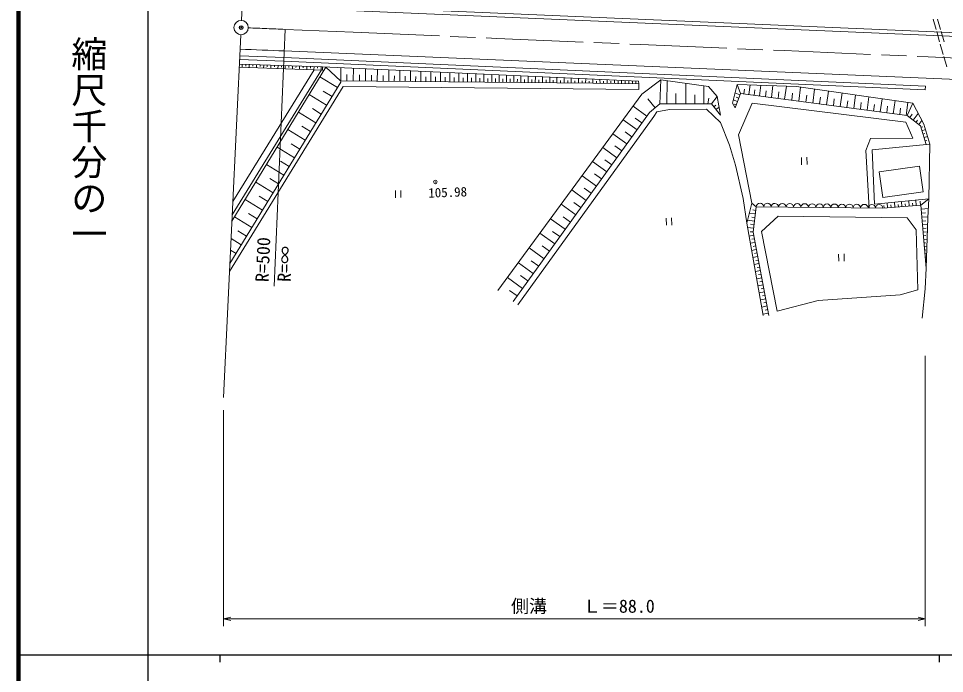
# Model space of a CAD drawing. Units: millimetres, scale not verified. Extents: x 40000 to 680000, y 20000 to 380000.
# Drawn here: x 40000 to 168744, y 202409 to 293418 of the extents above; entities that cross this region are included whole.
import ezdxf
from ezdxf.enums import TextEntityAlignment as Align

# ---------------------------------------------------------------- set-up
doc = ezdxf.new("R2010")
doc.units = ezdxf.units.MM
doc.header["$LTSCALE"] = 1000
doc.header["$PDMODE"] = 32
doc.header["$PDSIZE"] = 500
doc.linetypes.add('CHAIN', pattern=[18.5, 12, -1.5, 3.5, -1.5])
for name, color, linetype, lineweight in [('M-BGD', 7, 'Continuous', 13), ('M-BMK', 2, 'CHAIN', 13), ('M-STR-HTXT', 7, 'Continuous', 13), ('M-STR-STRC', 7, 'Continuous', 13), ('M-TTL', 2, 'Continuous', 140), ('M-TTL-BAND', 7, 'Continuous', 25)]:
    doc.layers.add(name, color=color, linetype=linetype, lineweight=lineweight)
doc.layers.add('M-OTRS', color=6, linetype='Continuous')
doc.styles.add('@ＭＳ ゴシック', font='')
doc.styles.add('ＭＳ ゴシック', font='')
doc.styles.get('@ＭＳ ゴシック').set_extended_font_data('@MS Gothic')
doc.styles.get('ＭＳ ゴシック').set_extended_font_data('MS Gothic')

msp = doc.modelspace()

# ---------------------------------------------------------------- linework, layer by layer
at = {"layer": 'M-BGD'}
for p, q in [((70999, 293163), (72901, 333020)), ((77398, 295413), (184600, 290836)), ((167577, 291893), (167163, 293335)), ((168200, 291898), (167786, 293340)), ((68499, 240764), (70904, 291166)), ((77072, 291916), (75550, 256249)), ((168074, 290163), (167660, 291605)), ((168697, 290168), (168283, 291610)), ((168571, 288433), (168157, 289875)), ((70740, 287716), (76904, 287500)), ((70763, 288216), (76923, 288000)), ((76904, 287500), (166075, 283524)), ((76923, 288000), (166098, 284024)), ((169067, 286703), (168653, 288144)), ((82724, 286677), (69668, 265251)), ((82140, 286267), (69711, 266153)), ((81103, 286301), (69799, 268009)), ((82274, 286263), (70688, 286640)), ((70708, 287054), (82272, 286697)), ((71090, 287043), (71077, 286628)), ((71590, 287027), (71583, 286820)), ((72090, 287012), (72077, 286595)), ((72589, 286996), (72583, 286788)), ((73089, 286981), (73076, 286562)), ((73589, 286965), (73582, 286756)), ((74089, 286950), (74076, 286530)), ((74588, 286934), (74582, 286724)), ((75088, 286919), (75075, 286497)), ((75588, 286904), (75581, 286693)), ((76088, 286888), (76075, 286465)), ((76587, 286873), (76581, 286661)), ((77087, 286857), (77074, 286432)), ((77587, 286842), (77580, 286629)), ((78087, 286826), (78074, 286400)), ((78587, 286811), (78580, 286597)), ((79086, 286795), (79073, 286367)), ((79586, 286780), (79579, 286566)), ((80086, 286764), (80072, 286334)), ((80586, 286749), (80579, 286534)), ((81085, 286734), (81072, 286302)), ((81585, 286718), (81578, 286502)), ((82085, 286703), (82071, 286269)), ((82272, 286697), (82274, 286263)), ((82272, 286697), (126206, 284725)), ((82274, 286263), (82423, 286183)), ((82724, 286677), (84786, 284757)), ((84802, 284757), (84820, 286582)), ((86536, 284740), (86554, 286505)), ((88241, 284724), (88257, 286428)), ((89887, 284708), (89903, 286354)), ((91478, 284692), (91494, 286283)), ((93015, 284677), (93030, 286214)), ((94499, 284663), (94514, 286147)), ((95934, 284649), (95947, 286083)), ((97319, 284635), (97333, 286021)), ((98658, 284622), (98671, 285961)), ((99951, 284610), (99963, 285903)), ((101200, 284598), (101212, 285847)), ((69388, 259389), (84793, 284564)), ((84334, 283813), (81890, 285309)), ((84786, 284757), (119853, 284416)), ((84786, 284757), (84793, 284564)), ((85654, 284749), (85663, 285631)), ((87389, 284732), (87397, 285584)), ((89064, 284716), (89072, 285539)), ((90683, 284700), (90690, 285495)), ((92246, 284685), (92254, 285453)), ((93757, 284670), (93764, 285412)), ((95216, 284656), (95223, 285373)), ((96626, 284642), (96633, 285335)), ((97988, 284629), (97995, 285298)), ((99304, 284616), (99310, 285263)), ((100575, 284604), (100581, 285228)), ((101803, 284592), (101809, 285195)), ((102407, 284586), (102418, 285793)), ((102989, 284580), (102995, 285163)), ((103572, 284575), (103584, 285740)), ((104136, 284569), (104141, 285132)), ((104699, 284564), (104710, 285690)), ((105243, 284558), (105248, 285102)), ((105787, 284553), (105797, 285641)), ((106312, 284548), (106317, 285073)), ((106838, 284543), (106848, 285594)), ((107346, 284538), (107351, 285046)), ((107853, 284533), (107863, 285548)), ((108353, 284528), (108358, 285018)), ((108853, 284523), (108863, 285503)), ((109353, 284518), (109358, 284991)), ((109853, 284513), (109862, 285459)), ((110353, 284509), (110358, 284964)), ((110853, 284504), (110862, 285414)), ((111353, 284499), (111357, 284936)), ((111853, 284494), (111862, 285369)), ((112353, 284489), (112357, 284909)), ((112853, 284484), (112861, 285324)), ((113353, 284479), (113357, 284882)), ((113853, 284474), (113861, 285279)), ((114353, 284470), (114357, 284854)), ((114853, 284465), (114861, 285234)), ((115353, 284460), (115357, 284827)), ((115853, 284455), (115860, 285189)), ((116353, 284450), (116356, 284800)), ((116853, 284445), (116860, 285145)), ((117353, 284440), (117356, 284772)), ((117853, 284435), (117859, 285100)), ((118353, 284431), (118356, 284745)), ((118853, 284426), (118859, 285055)), ((119353, 284421), (119356, 284735)), ((119853, 284416), (119844, 285011)), ((120353, 284412), (120356, 284726)), ((120853, 284408), (120845, 284966)), ((121353, 284404), (121356, 284718)), ((121853, 284400), (121845, 284921)), ((122353, 284396), (122356, 284709)), ((122853, 284392), (122846, 284876)), ((123353, 284388), (123356, 284701)), ((123853, 284383), (123846, 284831)), ((124352, 284379), (124356, 284693)), ((124852, 284375), (124847, 284786)), ((125352, 284371), (125355, 284685)), ((125852, 284367), (125847, 284741)), ((126241, 284364), (126206, 284725)), ((129188, 281563), (129289, 284915)), ((130124, 281564), (130169, 284791)), ((69335, 258273), (85155, 283955)), ((83586, 282591), (82365, 283339)), ((85155, 283955), (126237, 283570)), ((119853, 284416), (126241, 284364)), ((126241, 283970), (126237, 283570)), ((126241, 284364), (126241, 283970)), ((132801, 281566), (132799, 284420)), ((135301, 281568), (135299, 284067)), ((139902, 284265), (139269, 281676)), ((148160, 283987), (139902, 284265)), ((140373, 283010), (139902, 284265)), ((140856, 282946), (140945, 283620)), ((141529, 282857), (141707, 284204)), ((142276, 282758), (142375, 283505)), ((143023, 282659), (143221, 284153)), ((143851, 282549), (143961, 283378)), ((144680, 282440), (144899, 284097)), ((145599, 282318), (145720, 283237)), ((146518, 282196), (146761, 284034)), ((164345, 281650), (148160, 283987)), ((148484, 281936), (148744, 283902)), ((150428, 281678), (150685, 283622)), ((152349, 281424), (152603, 283345)), ((166075, 283524), (166098, 284024)), ((82839, 281370), (80399, 282862)), ((128518, 281007), (127477, 282261)), ((131374, 281565), (131373, 282992)), ((134051, 281567), (134050, 282817)), ((135836, 281568), (135975, 282358)), ((136350, 281568), (137147, 282571)), ((139954, 281893), (139375, 282110)), ((140306, 282829), (139615, 283088)), ((139624, 281011), (140373, 283010)), ((140130, 282361), (139785, 282491)), ((140373, 283010), (163537, 279942)), ((147501, 282066), (147631, 283049)), ((149456, 281807), (149585, 282779)), ((151388, 281551), (151516, 282512)), ((153298, 281298), (153424, 282248)), ((154248, 281173), (154499, 283072)), ((155186, 281048), (155311, 281987)), ((156125, 280924), (156374, 282801)), ((157980, 280678), (158226, 282534)), ((159814, 280435), (160057, 282269)), ((161627, 280195), (161867, 282008)), ((82092, 280150), (80873, 280896)), ((127377, 279862), (125461, 281245)), ((127734, 280356), (129188, 281563)), ((128761, 280459), (130519, 280777)), ((129188, 281563), (136350, 281568)), ((130519, 280777), (135646, 280825)), ((135646, 280825), (137608, 278962)), ((136350, 281568), (137587, 279971)), ((136669, 281157), (136932, 281390)), ((136975, 280761), (137398, 281089)), ((139269, 281676), (139624, 281011)), ((139779, 281425), (139489, 281533)), ((140101, 277248), (141999, 281678)), ((141999, 281678), (163361, 279035)), ((157053, 280801), (157175, 281729)), ((158897, 280557), (159019, 281474)), ((160720, 280315), (160840, 281222)), ((162522, 280077), (162641, 280973)), ((163418, 279958), (163656, 281750)), ((163537, 279942), (164345, 281650)), ((165876, 278754), (164345, 281650)), ((81346, 278930), (78911, 280420)), ((108766, 254092), (127734, 280356)), ((109415, 253624), (128323, 279805)), ((126685, 278903), (125727, 279595)), ((128323, 279805), (128761, 280459)), ((163537, 279942), (165416, 278490)), ((163909, 279655), (164269, 280122)), ((164376, 279295), (165097, 280228)), ((80601, 277713), (79384, 278458)), ((125993, 277945), (124063, 279339)), ((137608, 278962), (138866, 275802)), ((163361, 279035), (164343, 276790)), ((164771, 278989), (164993, 279276)), ((165167, 278683), (165610, 279257)), ((165416, 278490), (166201, 275923)), ((165470, 278314), (165712, 278388)), ((166686, 275972), (165876, 278754)), ((79856, 276495), (77426, 277983)), ((124599, 276015), (122654, 277419)), ((125296, 276980), (124331, 277677)), ((141968, 267748), (140101, 277248)), ((165616, 277836), (166101, 277984)), ((165762, 277357), (165998, 277429)), ((165909, 276879), (166380, 277023)), ((78369, 274065), (75943, 275550)), ((79113, 275280), (77897, 276024)), ((123897, 275043), (122924, 275745)), ((138866, 275802), (139669, 273032)), ((158448, 276732), (157829, 275103)), ((164343, 276790), (158448, 276732)), ((158683, 275160), (166686, 275972)), ((166055, 276401), (166290, 276473)), ((123195, 274070), (121236, 275485)), ((157829, 275103), (158267, 267090)), ((159008, 267640), (158683, 275160)), ((76885, 271640), (74464, 273121)), ((77627, 272852), (76414, 273595)), ((121780, 272111), (119806, 273537)), ((122487, 273091), (121508, 273798)), ((139669, 273032), (140769, 268403)), ((148852, 274105), (148887, 273105)), ((149636, 273131), (149602, 274131)), ((121067, 271125), (120080, 271837)), ((159683, 272116), (165272, 272909)), ((160187, 268554), (159683, 272116)), ((165272, 272909), (165777, 269346)), ((75403, 269218), (72986, 270697)), ((76144, 270429), (74933, 271170)), ((120354, 270138), (118366, 271574)), ((92392, 269512), (92427, 268513)), ((93176, 268539), (93142, 269538)), ((118919, 268150), (116916, 269596)), ((119637, 269144), (118642, 269862)), ((165777, 269346), (160187, 268554)), ((73924, 266802), (71512, 268278)), ((74664, 268010), (73455, 268749)), ((118195, 267148), (117194, 267872)), ((140769, 268403), (141248, 264983)), ((160833, 267117), (160781, 267811)), ((161830, 267192), (161777, 267906)), ((162828, 267266), (162773, 268002)), ((163825, 267341), (163768, 268098)), ((164822, 267415), (164764, 268194)), ((165403, 267459), (165360, 268040)), ((165435, 267461), (166588, 268369)), ((166438, 265702), (166588, 268369)), ((117472, 266147), (115454, 267604)), ((141968, 267748), (141248, 264983)), ((142572, 267260), (141968, 267748)), ((142509, 266764), (142091, 266817)), ((142121, 263716), (142572, 267260)), ((160184, 267069), (142572, 267260)), ((160184, 267069), (165435, 267461)), ((160335, 267080), (160309, 267427)), ((161332, 267155), (161305, 267512)), ((162329, 267229), (162301, 267597)), ((163326, 267304), (163298, 267682)), ((164323, 267378), (164294, 267767)), ((166213, 258751), (165435, 267461)), ((165484, 266912), (166511, 267004)), ((72448, 264390), (70041, 265863)), ((73186, 265596), (71980, 266334)), ((116015, 264129), (113982, 265597)), ((116744, 265138), (115735, 265867)), ((130054, 265688), (130089, 264688)), ((130838, 264714), (130804, 265714)), ((142320, 265276), (141356, 265399)), ((142446, 266268), (141610, 266374)), ((142383, 265772), (141965, 265825)), ((143314, 263810), (145623, 265947)), ((145623, 265947), (163574, 265733)), ((163574, 265733), (164786, 264078)), ((165533, 266357), (166088, 266407)), ((165583, 265803), (166448, 265880)), ((165630, 265273), (166160, 265320)), ((166213, 258751), (166438, 265702)), ((141248, 264983), (143548, 252171)), ((142194, 264284), (141354, 264391)), ((142257, 264780), (141775, 264841)), ((164786, 264078), (165038, 255710)), ((165678, 264743), (166409, 264808)), ((165723, 264237), (166178, 264278)), ((70975, 261982), (69553, 262852)), ((71712, 263186), (70508, 263922)), ((114547, 262097), (112499, 263576)), ((115281, 263113), (114265, 263847)), ((142202, 263296), (141572, 263176)), ((142131, 263788), (141709, 263756)), ((142296, 262805), (141981, 262745)), ((144334, 252147), (142121, 263716)), ((145498, 252765), (143314, 263810)), ((165768, 263731), (166376, 263786)), ((165813, 263233), (166161, 263264)), ((165857, 262735), (166343, 262779)), ((113068, 260049), (111005, 261539)), ((113808, 261073), (112784, 261812)), ((142390, 262314), (141749, 262191)), ((142483, 261823), (142163, 261762)), ((165902, 262237), (166128, 262257)), ((165946, 261739), (166311, 261772)), ((70240, 260780), (69477, 261247)), ((142577, 261332), (141926, 261207)), ((142765, 260350), (142103, 260223)), ((142671, 260841), (142346, 260778)), ((154025, 260689), (154059, 259690)), ((154808, 259716), (154774, 260715)), ((165991, 261241), (166153, 261256)), ((166035, 260743), (166278, 260765)), ((166080, 260245), (166176, 260254)), ((69504, 259579), (69400, 259643)), ((111578, 257986), (109500, 259487)), ((112323, 259018), (111292, 259763)), ((142953, 259367), (142279, 259239)), ((142859, 259859), (142528, 259795)), ((143047, 258876), (142710, 258812)), ((166124, 259747), (166246, 259758)), ((110828, 256947), (109789, 257698)), ((143141, 258385), (142456, 258254)), ((143235, 257894), (142893, 257829)), ((166060, 255857), (166213, 258751)), ((110078, 255908), (107984, 257420)), ((143329, 257403), (142633, 257270)), ((143517, 256421), (142810, 256286)), ((143423, 256912), (143075, 256845)), ((109322, 254862), (108275, 255617)), ((143705, 255439), (142986, 255301)), ((143611, 255930), (143257, 255862)), ((143799, 254948), (143439, 254879)), ((151188, 254224), (162570, 255012)), ((162570, 255012), (165038, 255710)), ((165646, 251776), (166060, 255857)), ((143893, 254456), (143163, 254317)), ((143987, 253965), (143622, 253896)), ((145498, 252765), (151188, 254224)), ((144080, 253474), (143340, 253333)), ((144268, 252492), (143516, 252348)), ((144174, 252983), (143804, 252912))]:
    msp.add_line(p, q, dxfattribs=at)
for points in [[(106659, 255614), (126681, 282908), (129289, 284915), (135941, 283977), (137147, 282571), (137587, 279971)], [(159008, 267640), (166588, 268369), (166686, 275972)]]:
    msp.add_lwpolyline(points, dxfattribs=at)
msp.add_circle((70952, 292165), 1000, dxfattribs=at)
for centre in [(143090, 267236), (144126, 267225), (145162, 267214), (146198, 267202), (147234, 267191), (148270, 267180), (149306, 267169), (150342, 267157), (151378, 267146), (152414, 267135), (153450, 267124), (154486, 267112), (155522, 267101), (156558, 267090), (157594, 267079), (158630, 267067), (159666, 267056)]:
    msp.add_arc(centre, 518, 1.40849, 177.3482, dxfattribs=at)
msp.add_point((97955, 270715), dxfattribs=at)
at = {"layer": 'M-BMK'}
for p, q in [((77072, 291916), (86538, 291512)), ((86538, 291512), (106520, 290659)), ((106520, 290659), (126501, 289805)), ((126501, 289805), (146483, 288953)), ((146483, 288953), (166465, 288100)), ((166465, 288100), (184275, 287339))]:
    msp.add_line(p, q, dxfattribs=at)
msp.add_arc((138302, 1875590), 1584857, 267.60056, 267.78587, dxfattribs=at)
at = {"layer": 'M-OTRS'}
msp.add_point((70952, 292165), dxfattribs=at)
at = {"layer": 'M-STR-HTXT'}
for p, q in [((166075, 246551), (166075, 209000)), ((68499, 239015), (68499, 209000)), ((68499, 210000), (69499, 210250)), ((68499, 210000), (166075, 210000)), ((68499, 210000), (69499, 209750)), ((166075, 210000), (165075, 210250)), ((166075, 210000), (165075, 209750))]:
    msp.add_line(p, q, dxfattribs=at)
at = {"layer": 'M-STR-STRC'}
for p, q in [((77200, 294913), (184403, 290336)), ((76944, 288919), (184147, 284341))]:
    msp.add_line(p, q, dxfattribs=at)
msp.add_arc((55185, -220685), 510068, 87.55485, 88.24487, dxfattribs=at)
at = {"layer": 'M-TTL'}
msp.add_line((40000, 380000), (40000, 20000), dxfattribs=at)
at = {"layer": 'M-TTL-BAND'}
for p, q in [((58000, 370000), (58000, 20000)), ((40000, 205000), (579000, 205000)), ((68000, 205000), (68000, 204000)), ((168000, 205000), (168000, 204000))]:
    msp.add_line(p, q, dxfattribs=at)

# ---------------------------------------------------------------- texts
at = {"layer": 'M-BGD', "style": 'ＭＳ ゴシック'}
msp.add_text('105.98', height=1320, rotation=1.967, dxfattribs=at).set_placement((96976, 269185), align=Align.MIDDLE_LEFT)
msp.add_text('R=500', height=1833, rotation=87.555, dxfattribs=at).set_placement((75304, 256746), align=Align.BOTTOM_LEFT)
msp.add_text('R=∞', height=1833, rotation=87.555, dxfattribs=at).set_placement((75989, 256868), align=Align.TOP_LEFT)
at = {"layer": 'M-STR-HTXT', "style": 'ＭＳ ゴシック'}
msp.add_text('側溝\u3000\u3000Ｌ＝88.0', height=1833, dxfattribs=at).set_placement((108475, 210300), align=Align.BOTTOM_LEFT)
at = {"layer": 'M-TTL-BAND', "style": '@ＭＳ ゴシック'}
msp.add_text('縮尺千分の一', height=3666, rotation=270, dxfattribs=at).set_placement((49777, 261030), align=Align.MIDDLE_RIGHT)

doc.saveas('drawing.dxf')
